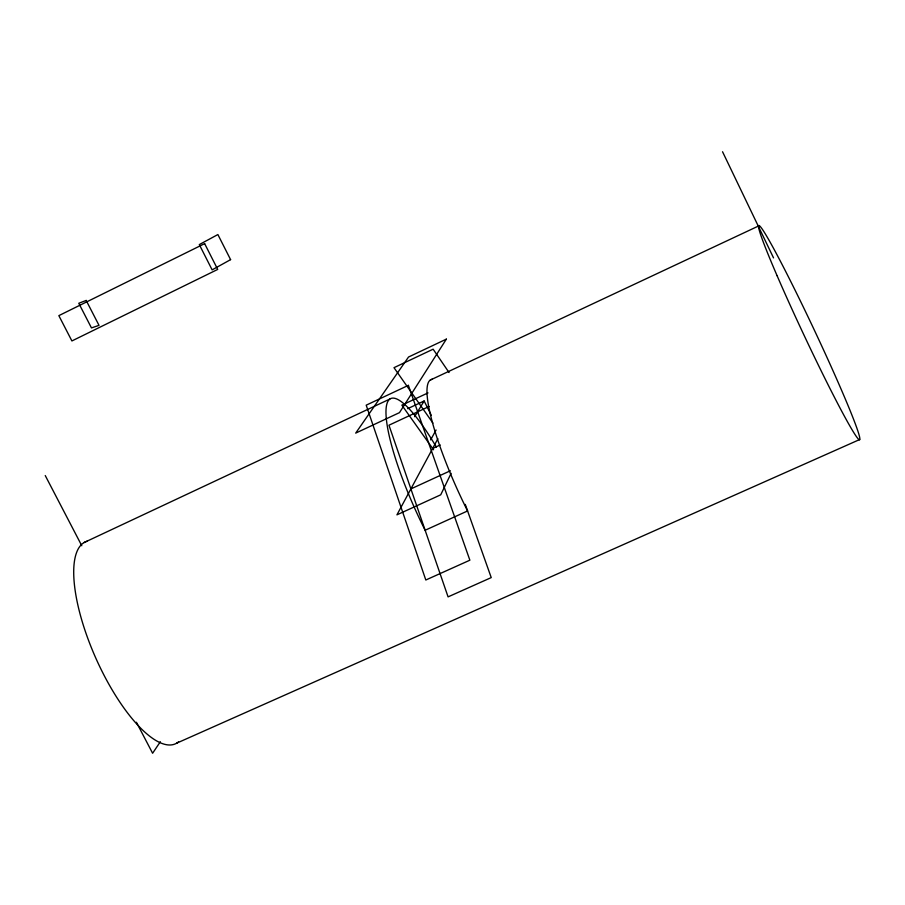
<?xml version="1.0" encoding="UTF-8"?>
<svg xmlns="http://www.w3.org/2000/svg" width="905" height="905" viewBox="0 0 905 905"><rect width="100%" height="100%" fill="white"/><g stroke="black" fill="none" stroke-linecap="round" stroke-linejoin="round"><path stroke-width="1.36" d="M451.12 473.315L440.724 494.809L396.933 514.843L437.907 438.71M430.644 439.887L436.074 430.011M414.637 416.696L424.14 400.983L431.391 415.474M160.355 741.715L152.606 753.254L136.406 722.247M84.018 542.581L389.931 399.003M430.373 380.021L758.752 225.899M428.02 392.894L401.854 405.146L433.552 449.762M407.714 408.664L424.14 400.983M429.06 406.503L388.958 425.214L448.077 596.881L491.234 577.594L465.26 504.39M432.647 448.484L440.249 444.966M410.893 488.915L450.373 470.77M176.645 743.186L859.648 439.547M432.941 423.099L393.992 367.679L433.133 349.194L449.061 372.543M45.25 475.555L81.778 545.738M722.541 151.746L773.537 257.891M178.602 741.806A110.557 37.852 66 0 1 96.914 660.582A110.557 37.852 66 0 1 87.242 541.19M436.459 447.24A114.019 23.847 65.4 0 0 386.288 406.899A114.019 23.847 65.4 0 0 425.135 530.251L467.591 510.952A114.483 21.935 65.3 0 1 432.262 379.274M446.369 339.126L399.478 412.635L355.699 433.11L408.528 357.023L446.369 339.126M230.594 259.645L212.132 269.871L199.304 244.588L217.89 234.553L230.594 259.645M204.643 243.637L58.848 315.641L71.902 340.947L217.709 269.418L204.643 243.637M408.381 385.349L366.197 405.169L425.814 580.003L469.865 560.195L408.381 385.349M86.19 300.449L78.78 303.266L91.462 327.915L99.007 325.359L86.19 300.449M777.101 275.72A118.204 5.735 64.8 0 0 859.083 439.649A118.204 5.735 64.8 0 0 791.411 282.812A118.204 5.735 64.8 0 0 777.101 275.72"/></g></svg>
